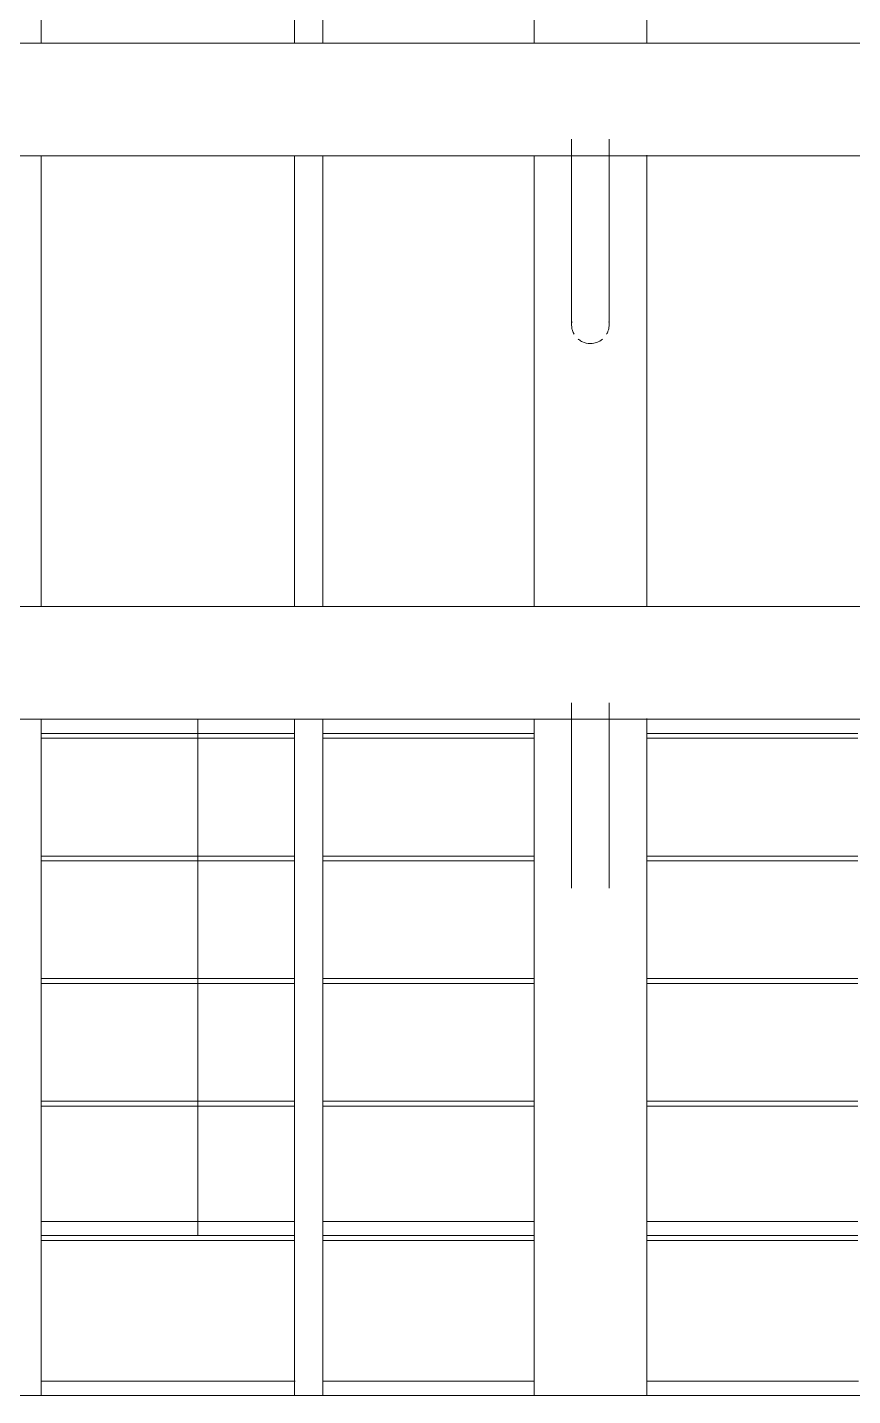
# Model space of a CAD drawing. Header units: millimetres. Extents: x -515342 to 330399, y -224905 to 507333.
# Drawn here: x 326568.5 to 326861.5, y 2437.6 to 2923.3 of the extents above; entities that cross this region are included whole.
import ezdxf

# ---------------------------------------------------------------- set-up
doc = ezdxf.new("R2010")
doc.units = ezdxf.units.MM
doc.layers.get('0').update_dxf_attribs({"lineweight": 0})
for name, color, linetype, lineweight in [('Витраж', 7, 'Continuous', 0), ('Ограждение', 7, 'Continuous', 0), ('Панели витража', 7, 'Continuous', 0)]:
    doc.layers.add(name, color=color, linetype=linetype, lineweight=lineweight)
pattern_1 = [(90, (-71.02, -1028.09), (-150, 9e-15), [])]

# ---------------------------------------------------------------- blocks, each defined once
blk = doc.blocks.new('Тип верхнего поручня - Верхний поручень_Внутренний_-9721785-О_АР_Эскиз_Фасад 1-12 копия 1')
at = {"layer": 'Ограждение'}
blk.add_line((105255, 370), (103140, 370), dxfattribs=at)
blk = doc.blocks.new('Ограждение - АР_Ограждение_Балясина_10-V247-О_АР_Эскиз_Фасад 1-12 копия 1')
at = {"layer": 'Ограждение'}
for p, q in [((103250, 1110), (103250, 850)), ((103250, 810), (103250, 650)), ((103250, 610), (103250, 369.96))]:
    blk.add_line(p, q, dxfattribs=at)
blk = doc.blocks.new('Ограждение - АР_Ограждение_Балясина_10-V248-О_АР_Эскиз_Фасад 1-12 копия 1')
at = {"layer": 'Ограждение'}
for p, q in [((103340, 850), (103340, 1110)), ((103350, 1110), (103350, 850)), ((103340, 650), (103340, 810)), ((103350, 810), (103350, 650)), ((103340, 369.94), (103340, 610)), ((103350, 610), (103350, 369.93))]:
    blk.add_line(p, q, dxfattribs=at)
blk = doc.blocks.new('Ограждение - АР_Ограждение_Балясина_D40 доп поручень 700_900-V249-О_АР_Эскиз_Фасад 1-12 копия 1')
at = {"layer": 'Ограждение'}
for p, q in [((103425, 850), (103425, 1125)), ((103465, 1125), (103465, 850)), ((103438.33, 780), (103438.33, 815.86)), ((103451.67, 815.86), (103451.67, 780)), ((103425, 650), (103425, 810)), ((103465, 810.23), (103465, 650)), ((103438.33, 580), (103438.33, 615.86)), ((103451.67, 615.86), (103451.67, 580)), ((103425, 369.91), (103425, 610)), ((103465, 610.23), (103465, 369.9))]:
    blk.add_line(p, q, dxfattribs=at)
at = {"layer": 'Ограждение', "flags": 128}
for points in [[(103438.33, 750), (103438.33, 750.02), (103438.33, 750.1), (103438.33, 750.22), (103438.33, 750.38), (103438.33, 750.6), (103438.33, 750.86), (103438.33, 751.17), (103438.33, 751.52), (103438.33, 751.92), (103438.33, 752.37), (103438.33, 752.86), (103438.33, 753.39), (103438.33, 753.97), (103438.33, 754.58), (103438.33, 755.24), (103438.33, 755.94), (103438.33, 756.67), (103438.33, 757.45), (103438.33, 758.25), (103438.33, 759.1), (103438.33, 759.98), (103438.33, 760.89), (103438.33, 761.83), (103438.33, 762.79), (103438.33, 763.79), (103438.33, 764.81), (103438.33, 765.86), (103438.33, 766.93), (103438.33, 768.02), (103438.33, 769.13), (103438.33, 770.26), (103438.33, 771.4), (103438.33, 772.55), (103438.33, 773.72), (103438.33, 774.9), (103438.33, 776.09), (103438.33, 777.28), (103438.33, 778.48), (103438.33, 779.68), (103438.33, 780)], [(103451.67, 780), (103451.67, 778.8), (103451.67, 777.6), (103451.67, 776.41), (103451.67, 775.22), (103451.67, 774.04), (103451.67, 772.87), (103451.67, 771.71), (103451.67, 770.56), (103451.67, 769.43), (103451.67, 768.32), (103451.67, 767.22), (103451.67, 766.15), (103451.67, 765.09), (103451.67, 764.06), (103451.67, 763.06), (103451.67, 762.08), (103451.67, 761.14), (103451.67, 760.22), (103451.67, 759.33), (103451.67, 758.48), (103451.67, 757.66), (103451.67, 756.88), (103451.67, 756.13), (103451.67, 755.42), (103451.67, 754.76), (103451.67, 754.13), (103451.67, 753.54), (103451.67, 753), (103451.67, 752.5), (103451.67, 752.04), (103451.67, 751.63), (103451.67, 751.26), (103451.67, 750.94), (103451.67, 750.66), (103451.67, 750.44), (103451.67, 750.26), (103451.67, 750.12), (103451.67, 750.04), (103451.67, 750)], [(103438.33, 550), (103438.33, 550.02), (103438.33, 550.1), (103438.33, 550.22), (103438.33, 550.38), (103438.33, 550.6), (103438.33, 550.86), (103438.33, 551.17), (103438.33, 551.52), (103438.33, 551.92), (103438.33, 552.37), (103438.33, 552.86), (103438.33, 553.39), (103438.33, 553.97), (103438.33, 554.58), (103438.33, 555.24), (103438.33, 555.94), (103438.33, 556.67), (103438.33, 557.45), (103438.33, 558.25), (103438.33, 559.1), (103438.33, 559.98), (103438.33, 560.89), (103438.33, 561.83), (103438.33, 562.79), (103438.33, 563.79), (103438.33, 564.81), (103438.33, 565.86), (103438.33, 566.93), (103438.33, 568.02), (103438.33, 569.13), (103438.33, 570.26), (103438.33, 571.4), (103438.33, 572.55), (103438.33, 573.72), (103438.33, 574.9), (103438.33, 576.09), (103438.33, 577.28), (103438.33, 578.48), (103438.33, 579.68), (103438.33, 580)], [(103451.67, 580), (103451.67, 578.8), (103451.67, 577.6), (103451.67, 576.41), (103451.67, 575.22), (103451.67, 574.04), (103451.67, 572.87), (103451.67, 571.71), (103451.67, 570.56), (103451.67, 569.43), (103451.67, 568.32), (103451.67, 567.22), (103451.67, 566.15), (103451.67, 565.09), (103451.67, 564.06), (103451.67, 563.06), (103451.67, 562.08), (103451.67, 561.14), (103451.67, 560.22), (103451.67, 559.33), (103451.67, 558.48), (103451.67, 557.66), (103451.67, 556.88), (103451.67, 556.13), (103451.67, 555.42), (103451.67, 554.76), (103451.67, 554.13), (103451.67, 553.54), (103451.67, 553), (103451.67, 552.5), (103451.67, 552.04), (103451.67, 551.63), (103451.67, 551.26), (103451.67, 550.94), (103451.67, 550.66), (103451.67, 550.44), (103451.67, 550.26), (103451.67, 550.12), (103451.67, 550.04), (103451.67, 550)]]:
    blk.add_lwpolyline(points, dxfattribs=at)
at = {"layer": 'Ограждение'}
for points, knots in [([(103438.44, 751.17), (103438.39, 750.93), (103438.34, 750.45), (103438.33, 749.7), (103438.4, 748.97), (103438.6, 748.04), (103438.91, 747.25), (103439.19, 746.74), (103439.23, 746.65)], [0.4444444, 0.4444444, 0.4444444, 0.4444444, 0.4791667, 0.5138889, 0.5486111, 0.5833333, 0.6527778, 0.6666667, 0.6666667, 0.6666667, 0.6666667]), ([(103450.77, 746.66), (103450.96, 746.99), (103451.29, 747.7), (103451.56, 748.69), (103451.66, 749.55), (103451.67, 750.3), (103451.62, 750.79), (103451.59, 751.02)], [0.3333333, 0.3333333, 0.3333333, 0.3333333, 0.3888889, 0.4444444, 0.4791667, 0.5138889, 0.5486111, 0.5486111, 0.5486111, 0.5486111]), ([(103440.71, 744.9), (103440.78, 744.84), (103441.23, 744.47), (103442.58, 743.65), (103443.99, 743.35), (103445, 743.33)], [0.7777778, 0.7777778, 0.7777778, 0.7777778, 0.7916667, 0.8611111, 1, 1, 1, 1])]:
    blk.add_open_spline(points, degree=3, knots=knots, dxfattribs=at)
blk.add_open_spline([(103445, 743.33), (103445.81, 743.34), (103447.33, 743.61), (103448.7, 744.4), (103449.29, 744.9)], degree=3, dxfattribs=at)
blk = doc.blocks.new('Ограждение - Ограждение-9728925-О_АР_Эскиз_Фасад 1-12 копия 1')
for name in ['Ограждение - АР_Ограждение_Балясина_D40 доп поручень 700_900-V249-О_АР_Эскиз_Фасад 1-12 копия 1', 'Ограждение - АР_Ограждение_Балясина_10-V247-О_АР_Эскиз_Фасад 1-12 копия 1', 'Ограждение - АР_Ограждение_Балясина_10-V248-О_АР_Эскиз_Фасад 1-12 копия 1']:
    blk.add_blockref(name, (0, 0))
blk = doc.blocks.new('Тип перил - Перила_Внутренний_-9729076-О_АР_Эскиз_Фасад 1-12 копия 1')
at = {"layer": 'Ограждение'}
for p, q in [((103855, 850), (103040, 850)), ((103109.97, 810), (103855, 810))]:
    blk.add_line(p, q, dxfattribs=at)
blk = doc.blocks.new('Тип перил - Перила_Внутренний_-9729090-О_АР_Эскиз_Фасад 1-12 копия 1')
at = {"layer": 'Ограждение'}
for p, q in [((103855, 650), (103110, 650)), ((103110, 610), (103855, 610))]:
    blk.add_line(p, q, dxfattribs=at)
blk = doc.blocks.new('Прямоугольный импост - АР_Импост_50х50 _труба_-V388-О_АР_Эскиз_Фасад 1-12 копия 1')
at = {"layer": 'Витраж'}
for p, q in [((103250, 426.74), (103340, 426.74)), ((103250, 425), (103340, 425)), ((103350, 426.74), (103425, 426.74)), ((103350, 425), (103425, 425)), ((103465, 426.74), (103540, 426.74)), ((103465, 425), (103540, 425)), ((103340.23, 375.03), (103250, 375.03)), ((103425, 375.03), (103350, 375.03)), ((103540.23, 375.03), (103465, 375.03))]:
    blk.add_line(p, q, dxfattribs=at)
blk = doc.blocks.new('Системная панель - АР_ПанельВитража_Монолитный поликарбонат 6мм-V389-О_АР_Эскиз_Фасад 1-12 копия 1')
at = {"layer": 'Панели витража'}
h = blk.add_hatch(dxfattribs=at)
h.set_pattern_fill('FP_44', color=256, style=0, pattern_type=2)
h.set_pattern_definition(pattern_1)
h.paths.add_polyline_path([(103301.57, 431.74), (103340, 431.74), (103340, 472.65), (103250, 472.65), (103250, 431.74)])
h.paths.add_polyline_path([(103070, 431.74), (103070, 454.7), (103054, 454.7), (103054, 431.74)])
h.paths.add_polyline_path([(103855, 431.74), (103855, 472.65), (103850, 472.65), (103850, 431.74)])
h.paths.add_polyline_path([(103110, 431.74), (103140, 431.74), (103140, 472.65), (103110, 472.65), (103110, 467.65)])
h.paths.add_polyline_path([(103840, 431.74), (103840, 472.65), (103750, 472.65), (103750, 431.74)])
h.paths.add_polyline_path([(103150, 431.74), (103240, 431.74), (103240, 472.65), (103150, 472.65), (103150, 467.65)])
h.paths.add_polyline_path([(103680, 431.74), (103740, 431.74), (103740, 472.65), (103650, 472.65), (103650, 431.74)])
h.paths.add_polyline_path([(103425, 431.74), (103425, 472.65), (103350, 472.65), (103350, 431.74)])
h.paths.add_polyline_path([(103465, 431.74), (103540, 431.74), (103540, 472.65), (103465, 472.65), (103465, 467.65)])
h.paths.add_polyline_path([(103640, 431.74), (103640, 472.65), (103550, 472.65), (103550, 431.74)])
h.paths.add_polyline_path([(103063.33, 468.03), (103070, 468.69), (103068.99, 469.22), (103063.33, 468.11)])
h = blk.add_hatch(dxfattribs=at)
h.set_pattern_fill('FP_45', color=256, style=0, pattern_type=2)
h.set_pattern_definition([(90, (-71.02, 1459.83), (-150, 9e-15), [])])
h.paths.add_polyline_path([(103855, 426.74), (103855, 431.74), (103850, 431.74), (103850, 426.74)])
h.paths.add_polyline_path([(103054, 426.74), (103070, 427.47), (103070, 431.74), (103054, 431.74)])
h.paths.add_polyline_path([(103840, 426.74), (103840, 431.74), (103750, 431.74), (103750, 426.74)])
h.paths.add_polyline_path([(103110, 426.74), (103140, 426.74), (103140, 431.74), (103110, 431.74)])
h.paths.add_polyline_path([(103725, 426.74), (103740, 426.74), (103740, 431.74), (103650, 431.74), (103650, 426.74), (103680, 426.74)])
h.paths.add_polyline_path([(103150, 426.74), (103240, 426.74), (103240, 431.74), (103150, 431.74)])
h.paths.add_polyline_path([(103250, 426.74), (103340, 426.74), (103340, 431.74), (103250, 431.74)])
h.paths.add_polyline_path([(103640, 426.74), (103640, 431.74), (103550, 431.74), (103550, 426.74)])
h.paths.add_polyline_path([(103350, 426.74), (103425, 426.74), (103425, 431.74), (103350, 431.74)])
h.paths.add_polyline_path([(103540, 426.74), (103540, 431.74), (103465, 431.74), (103465, 426.74), (103525.23, 426.74)])
for p, q in [((103340, 472.65), (103250, 472.65)), ((103425, 472.65), (103350, 472.65)), ((103540, 472.65), (103465, 472.65)), ((103250, 431.74), (103340, 431.74)), ((103350, 431.74), (103425, 431.74)), ((103465, 431.74), (103540, 431.74))]:
    blk.add_line(p, q, dxfattribs=at)
blk = doc.blocks.new('Системная панель - АР_ПанельВитража_Монолитный поликарбонат 6мм-V390-О_АР_Эскиз_Фасад 1-12 копия 1')
at = {"layer": 'Панели витража'}
h = blk.add_hatch(dxfattribs=at)
h.set_pattern_fill('FP_44', color=256, style=0, pattern_type=2)
h.set_pattern_definition(pattern_1)
h.paths.add_polyline_path([(103240, 474.39), (103240, 516.17), (103150, 516.17), (103150, 474.39), (103189.73, 474.39)])
h.paths.add_polyline_path([(103855, 474.39), (103855, 516.17), (103850, 516.17), (103850, 474.39)])
h.paths.add_polyline_path([(103250, 474.39), (103340, 474.39), (103340, 516.17), (103250, 516.17)])
h.paths.add_polyline_path([(103140, 474.39), (103140, 516.17), (103110, 516.17), (103110, 474.39), (103133.81, 474.39)])
h.paths.add_polyline_path([(103840, 474.39), (103840, 516.17), (103750, 516.17), (103750, 474.39)])
h.paths.add_polyline_path([(103730, 474.39), (103740, 474.39), (103740, 516.17), (103650, 516.17), (103650, 474.39), (103680, 474.39)])
h.paths.add_polyline_path([(103425, 474.39), (103425, 516.17), (103350, 516.17), (103350, 474.39)])
h.paths.add_polyline_path([(103465, 474.39), (103540, 474.39), (103540, 516.17), (103465, 516.17)])
h.paths.add_polyline_path([(103640, 474.39), (103640, 516.17), (103550, 516.17), (103550, 474.39)])
h.paths.add_polyline_path([(103063.33, 481.03), (103070, 483.8), (103070, 512.3), (103054, 512.3), (103054, 481.03)])
h = blk.add_hatch(dxfattribs=at)
h.set_pattern_fill('FP_46', color=256, style=0, pattern_type=2)
h.set_pattern_definition([(90, (-71.02, 1502.48), (-150, 9e-15), [])])
h.paths.add_polyline_path([(103110, 472.65), (103140, 472.65), (103140, 474.39), (103110, 474.39)])
h.paths.add_polyline_path([(103855, 472.65), (103855, 474.39), (103850, 474.39), (103850, 472.65)])
h.paths.add_polyline_path([(103150, 472.65), (103240, 472.65), (103240, 474.39), (103150, 474.39)])
h.paths.add_polyline_path([(103840, 472.65), (103840, 474.39), (103750, 474.39), (103750, 472.65)])
h.paths.add_polyline_path([(103730, 472.65), (103740, 472.65), (103740, 474.39), (103650, 474.39), (103650, 472.65), (103680, 472.65)])
h.paths.add_polyline_path([(103250, 472.65), (103340, 472.65), (103340, 474.39), (103250, 474.39)])
h.paths.add_polyline_path([(103425, 472.65), (103425, 474.39), (103350, 474.39), (103350, 472.65)])
h.paths.add_polyline_path([(103640, 472.65), (103640, 474.39), (103550, 474.39), (103550, 472.65)])
h.paths.add_polyline_path([(103540, 472.65), (103540, 474.39), (103465, 474.39), (103465, 472.65), (103525.23, 472.65)])
for p, q in [((103340, 516.17), (103250, 516.17)), ((103425, 516.17), (103350, 516.17)), ((103540, 516.17), (103465, 516.17)), ((103250, 474.39), (103340, 474.39)), ((103350, 474.39), (103425, 474.39)), ((103465, 474.39), (103540, 474.39))]:
    blk.add_line(p, q, dxfattribs=at)
blk = doc.blocks.new('Системная панель - АР_ПанельВитража_Монолитный поликарбонат 6мм-V392-О_АР_Эскиз_Фасад 1-12 копия 1')
at = {"layer": 'Панели витража'}
h = blk.add_hatch(dxfattribs=at)
h.set_pattern_fill('FP_44', color=256, style=0, pattern_type=2)
h.set_pattern_definition(pattern_1)
h.paths.add_polyline_path([(103350, 517.91), (103425, 517.91), (103425, 559.69), (103350, 559.69)])
h.paths.add_polyline_path([(103189.73, 517.91), (103240, 517.91), (103240, 559.69), (103150, 559.69), (103150, 517.91)])
h.paths.add_polyline_path([(103855, 517.91), (103855, 559.69), (103850, 559.69), (103850, 517.91)])
h.paths.add_polyline_path([(103250, 517.91), (103340, 517.91), (103340, 559.69), (103250, 559.69)])
h.paths.add_polyline_path([(103840, 517.91), (103840, 559.69), (103750, 559.69), (103750, 517.91)])
h.paths.add_polyline_path([(103730, 517.91), (103740, 517.91), (103740, 559.69), (103650, 559.69), (103650, 517.91), (103680, 517.91)])
h.paths.add_polyline_path([(103140, 517.91), (103140, 559.69), (103110, 559.69), (103110, 517.91), (103133.81, 517.91)])
h.paths.add_polyline_path([(103465, 517.91), (103540, 517.91), (103540, 559.69), (103465, 559.69)])
h.paths.add_polyline_path([(103640, 517.91), (103640, 559.69), (103550, 559.69), (103550, 517.91)])
h.paths.add_polyline_path([(103070, 525.63), (103068.99, 526.82), (103063.33, 525.63)])
h.paths.add_polyline_path([(103057.95, 538.63), (103063.33, 538.63), (103070, 541.4), (103068.98, 545.74), (103058.57, 543.33), (103054, 543.33), (103054, 538.63)])
h = blk.add_hatch(dxfattribs=at)
h.set_pattern_fill('FP_47', color=256, style=0, pattern_type=2)
h.set_pattern_definition([(90, (-71.02, 1546), (-150, 9e-15), [])])
h.paths.add_polyline_path([(103110, 516.17), (103140, 516.17), (103140, 517.91), (103110, 517.91)])
h.paths.add_polyline_path([(103855, 516.17), (103855, 517.91), (103850, 517.91), (103850, 516.17)])
h.paths.add_polyline_path([(103150, 516.17), (103240, 516.17), (103240, 517.91), (103150, 517.91)])
h.paths.add_polyline_path([(103840, 516.17), (103840, 517.91), (103750, 517.91), (103750, 516.17)])
h.paths.add_polyline_path([(103730, 516.17), (103740, 516.17), (103740, 517.91), (103650, 517.91), (103650, 516.17), (103680, 516.17)])
h.paths.add_polyline_path([(103250, 516.17), (103340, 516.17), (103340, 517.91), (103250, 517.91)])
h.paths.add_polyline_path([(103425, 516.17), (103425, 517.91), (103350, 517.91), (103350, 516.17)])
h.paths.add_polyline_path([(103465, 516.17), (103540, 516.17), (103540, 517.91), (103465, 517.91)])
h.paths.add_polyline_path([(103640, 516.17), (103640, 517.91), (103550, 517.91), (103550, 516.17)])
for p, q in [((103340, 559.69), (103250, 559.69)), ((103425, 559.69), (103350, 559.69)), ((103540, 559.69), (103465, 559.69)), ((103250, 517.91), (103340, 517.91)), ((103350, 517.91), (103425, 517.91)), ((103465, 517.91), (103540, 517.91))]:
    blk.add_line(p, q, dxfattribs=at)
blk = doc.blocks.new('Системная панель - АР_ПанельВитража_Монолитный поликарбонат 6мм-V394-О_АР_Эскиз_Фасад 1-12 копия 1')
at = {"layer": 'Панели витража'}
h = blk.add_hatch(dxfattribs=at)
h.set_pattern_fill('FP_44', color=256, style=0, pattern_type=2)
h.set_pattern_definition(pattern_1)
h.paths.add_polyline_path([(103301.57, 561.43), (103340, 561.43), (103340, 603.21), (103250, 603.21), (103250, 561.43)])
h.paths.add_polyline_path([(103350, 561.43), (103425, 561.43), (103425, 603.21), (103350, 603.21), (103350, 599.33)])
h.paths.add_polyline_path([(103240, 561.43), (103240, 603.21), (103150, 603.21), (103150, 561.43), (103189.73, 561.43)])
h.paths.add_polyline_path([(103855, 561.43), (103855, 603.21), (103850, 603.21), (103850, 561.43)])
h.paths.add_polyline_path([(103840, 561.43), (103840, 603.21), (103750, 603.21), (103750, 561.43)])
h.paths.add_polyline_path([(103525.23, 561.43), (103540, 561.43), (103540, 603.21), (103465, 603.21), (103465, 561.43)])
h.paths.add_polyline_path([(103550, 561.43), (103640, 561.43), (103640, 603.21), (103550, 603.21), (103550, 595.16)])
h.paths.add_polyline_path([(103140, 561.43), (103140, 603.21), (103110, 603.21), (103110, 561.43), (103133.81, 561.43)])
h.paths.add_polyline_path([(103650, 561.43), (103740, 561.43), (103740, 603.21), (103650, 603.21), (103650, 595.16)])
h.paths.add_polyline_path([(103063.33, 561.67), (103070, 564.43), (103068.98, 569.9), (103054, 569.9), (103054, 561.67), (103060.99, 561.67)])
h.paths.add_polyline_path([(103054, 583.23), (103070, 583.23), (103070, 603.21), (103054, 603.21), (103054, 594.92)])
h = blk.add_hatch(dxfattribs=at)
h.set_pattern_fill('FP_48', color=256, style=0, pattern_type=2)
h.set_pattern_definition([(90, (-71.02, 1589.53), (-150, 9e-15), [])])
h.paths.add_polyline_path([(103740, 559.69), (103740, 561.43), (103650, 561.43), (103650, 559.69), (103731, 559.69)])
h.paths.add_polyline_path([(103350, 559.69), (103425, 559.69), (103425, 561.43), (103350, 561.43)])
h.paths.add_polyline_path([(103855, 559.69), (103855, 561.43), (103850, 561.43), (103850, 559.69)])
h.paths.add_polyline_path([(103110, 559.69), (103140, 559.69), (103140, 561.43), (103110, 561.43)])
h.paths.add_polyline_path([(103840, 559.69), (103840, 561.43), (103750, 561.43), (103750, 559.69)])
h.paths.add_polyline_path([(103150, 559.69), (103240, 559.69), (103240, 561.43), (103150, 561.43)])
h.paths.add_polyline_path([(103465, 559.69), (103540, 559.69), (103540, 561.43), (103465, 561.43)])
h.paths.add_polyline_path([(103250, 559.69), (103340, 559.69), (103340, 561.43), (103250, 561.43)])
h.paths.add_polyline_path([(103640, 559.69), (103640, 561.43), (103550, 561.43), (103550, 559.69)])
for p, q in [((103340, 603.21), (103250, 603.21)), ((103425, 603.21), (103350, 603.21)), ((103540, 603.21), (103465, 603.21)), ((103250, 561.43), (103340, 561.43)), ((103350, 561.43), (103425, 561.43)), ((103465, 561.43), (103540, 561.43))]:
    blk.add_line(p, q, dxfattribs=at)
blk = doc.blocks.new('Системная панель - АР_ПанельВитража_Монолитный поликарбонат 6мм-V396-О_АР_Эскиз_Фасад 1-12 копия 1')
at = {"layer": 'Панели витража'}
h = blk.add_hatch(dxfattribs=at)
h.set_pattern_fill('FP_44', color=256, style=0, pattern_type=2)
h.set_pattern_definition(pattern_1)
h.paths.add_polyline_path([(103855, 604.96), (103855, 610), (103850, 610), (103850, 604.96)])
h.paths.add_polyline_path([(103054, 604.96), (103070, 604.96), (103070, 610), (103054, 610)])
h.paths.add_polyline_path([(103840, 604.96), (103840, 610), (103750, 610), (103750, 604.96)])
h.paths.add_polyline_path([(103730, 604.96), (103740, 604.96), (103740, 610), (103650, 610), (103650, 604.96), (103680, 604.96)])
h.paths.add_polyline_path([(103110, 604.96), (103140, 604.96), (103140, 610), (103110, 610)])
h.paths.add_polyline_path([(103640, 604.96), (103640, 610), (103550, 610), (103550, 604.96)])
h.paths.add_polyline_path([(103150, 604.96), (103240, 604.96), (103240, 610), (103150, 610)])
h.paths.add_polyline_path([(103540, 604.96), (103540, 610), (103465, 610), (103465, 604.96), (103525.23, 604.96)])
h.paths.add_polyline_path([(103250, 604.96), (103340, 604.96), (103340, 610), (103250, 610)])
h.paths.add_polyline_path([(103425, 604.96), (103425, 610), (103350, 610), (103350, 604.96)])
h = blk.add_hatch(dxfattribs=at)
h.set_pattern_fill('FP_49', color=256, style=0, pattern_type=2)
h.set_pattern_definition([(90, (-71.02, 1633.05), (-150, 9e-15), [])])
h.paths.add_polyline_path([(103054, 603.21), (103070, 603.21), (103070, 604.96), (103054, 604.96)])
h.paths.add_polyline_path([(103855, 603.21), (103855, 604.96), (103850, 604.96), (103850, 603.21)])
h.paths.add_polyline_path([(103110, 603.21), (103140, 603.21), (103140, 604.96), (103110, 604.96)])
h.paths.add_polyline_path([(103840, 603.21), (103840, 604.96), (103750, 604.96), (103750, 603.21)])
h.paths.add_polyline_path([(103730, 603.21), (103740, 603.21), (103740, 604.96), (103650, 604.96), (103650, 603.21), (103680, 603.21)])
h.paths.add_polyline_path([(103150, 603.21), (103240, 603.21), (103240, 604.96), (103150, 604.96)])
h.paths.add_polyline_path([(103250, 603.21), (103340, 603.21), (103340, 604.96), (103250, 604.96)])
h.paths.add_polyline_path([(103640, 603.21), (103640, 604.96), (103550, 604.96), (103550, 603.21)])
h.paths.add_polyline_path([(103540, 603.21), (103540, 604.96), (103465, 604.96), (103465, 603.21), (103525.23, 603.21)])
h.paths.add_polyline_path([(103425, 603.21), (103425, 604.96), (103350, 604.96), (103350, 603.21)])
for p, q in [((103250, 604.96), (103340, 604.96)), ((103350, 604.96), (103425, 604.96)), ((103465, 604.96), (103540, 604.96))]:
    blk.add_line(p, q, dxfattribs=at)
blk = doc.blocks.new('СД_Люблино_Фасады_rvt-1-О_АР_Эскиз_Фасад 1-12 копия 1')
at = {"layer": 'Витраж', "lineweight": 9}
blk.add_blockref('Прямоугольный импост - АР_Импост_50х50 _труба_-V388-О_АР_Эскиз_Фасад 1-12 копия 1', (0, 0), dxfattribs=at)
at = {"layer": 'Ограждение', "lineweight": 9}
for name in ['Ограждение - Ограждение-9728925-О_АР_Эскиз_Фасад 1-12 копия 1', 'Тип перил - Перила_Внутренний_-9729076-О_АР_Эскиз_Фасад 1-12 копия 1', 'Тип верхнего поручня - Верхний поручень_Внутренний_-9721785-О_АР_Эскиз_Фасад 1-12 копия 1', 'Тип перил - Перила_Внутренний_-9729090-О_АР_Эскиз_Фасад 1-12 копия 1']:
    blk.add_blockref(name, (0, 0), dxfattribs=at)
at = {"layer": 'Панели витража', "lineweight": 9}
for name in ['Системная панель - АР_ПанельВитража_Монолитный поликарбонат 6мм-V396-О_АР_Эскиз_Фасад 1-12 копия 1', 'Системная панель - АР_ПанельВитража_Монолитный поликарбонат 6мм-V394-О_АР_Эскиз_Фасад 1-12 копия 1', 'Системная панель - АР_ПанельВитража_Монолитный поликарбонат 6мм-V392-О_АР_Эскиз_Фасад 1-12 копия 1', 'Системная панель - АР_ПанельВитража_Монолитный поликарбонат 6мм-V390-О_АР_Эскиз_Фасад 1-12 копия 1', 'Системная панель - АР_ПанельВитража_Монолитный поликарбонат 6мм-V389-О_АР_Эскиз_Фасад 1-12 копия 1']:
    blk.add_blockref(name, (0, 0), dxfattribs=at)

msp = doc.modelspace()

# ---------------------------------------------------------------- block references
msp.add_blockref('СД_Люблино_Фасады_rvt-1-О_АР_Эскиз_Фасад 1-12 копия 1', (223323.3997, 2067.7355))

doc.saveas('drawing.dxf')
